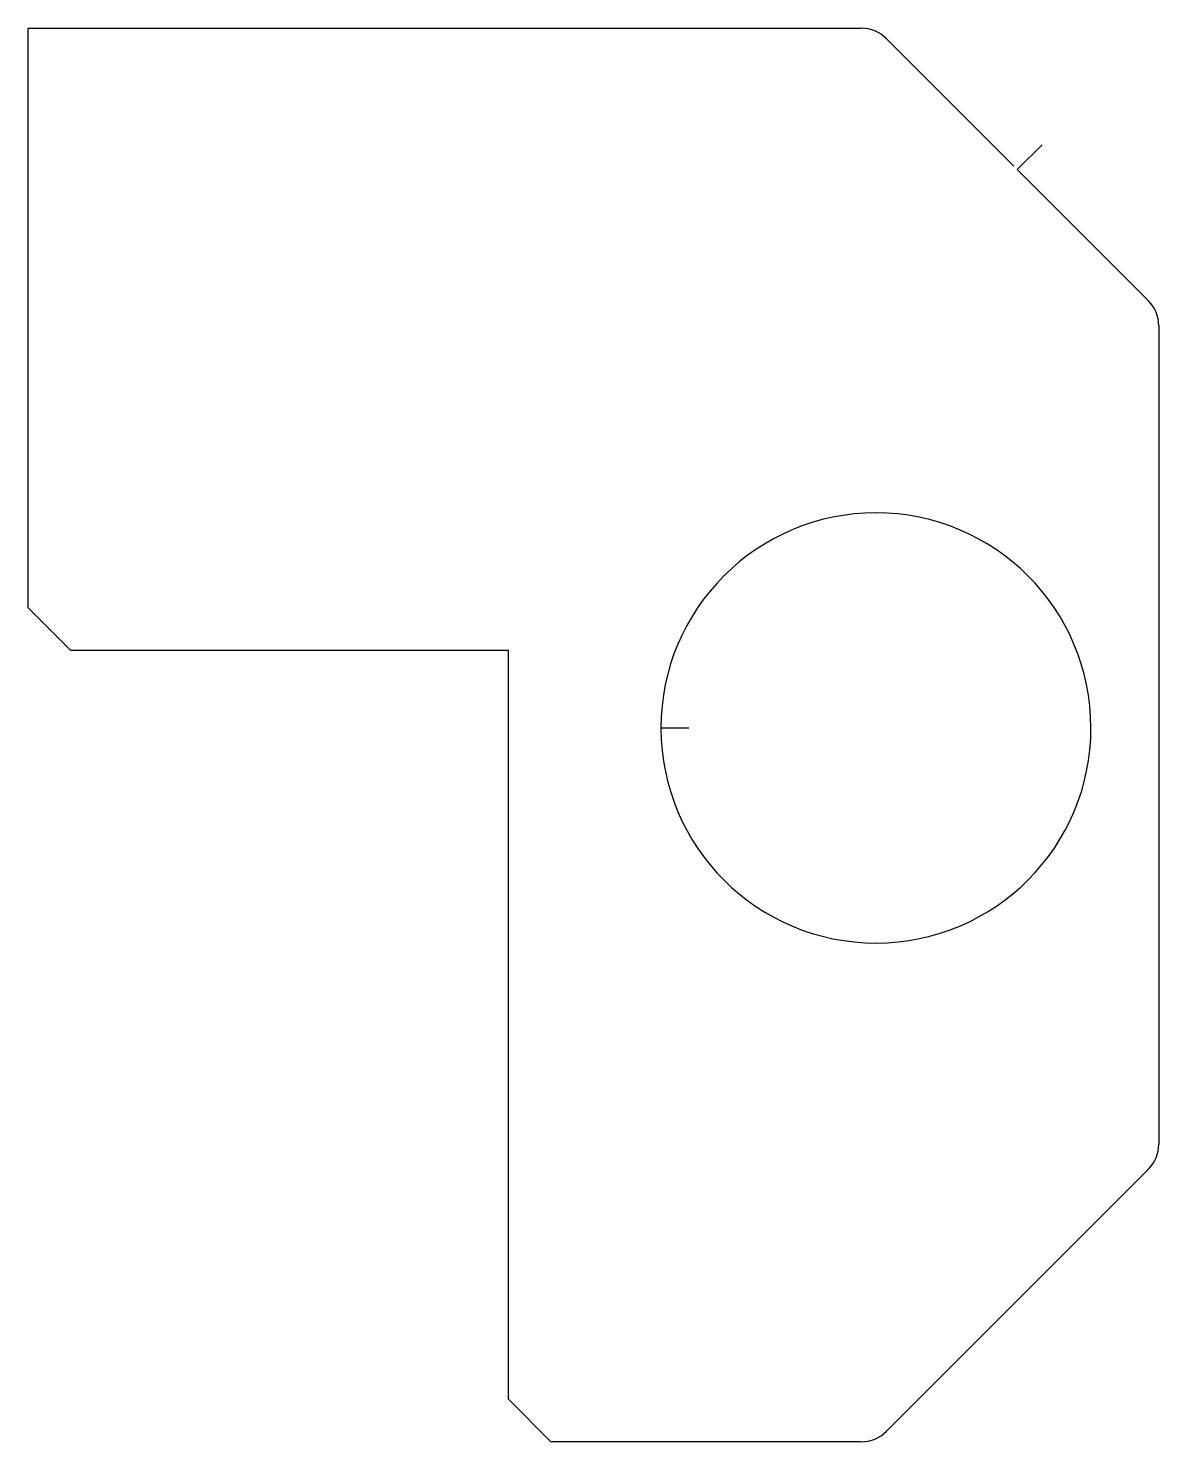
# Model space of a CAD drawing. Extents: x 120 to 281, y 16 to 216.
import ezdxf

# ---------------------------------------------------------------- set-up
doc = ezdxf.new("R2010")
doc.units = 0

msp = doc.modelspace()

# ---------------------------------------------------------------- linework, layer by layer
for p, q in [((120.45, 133.98), (120.45, 216.05)), ((120.45, 216.05), (238.43, 216.05)), ((242, 214.57), (260.02, 196.55)), ((264.02, 199.55), (260.52, 196.05)), ((260.52, 196.05), (279.07, 177.5)), ((280.55, 173.93), (280.55, 58.07)), ((126.48, 127.95), (120.45, 133.98)), ((188.45, 127.95), (126.48, 127.95)), ((188.45, 21.98), (188.45, 127.95)), ((214, 116.95), (210.05, 116.95)), ((279.07, 54.5), (242, 17.43)), ((194.48, 15.95), (188.45, 21.98)), ((238.43, 15.95), (194.48, 15.95))]:
    msp.add_line(p, q)
for centre, radius, start, end in [((238.43, 211), 5.05, 45, 90), ((275.5, 173.93), 5.05, 0, 45), ((240.5, 117), 30.45, 180.0941, 180), ((275.5, 58.07), 5.05, 315, 0), ((238.43, 21), 5.05, 270, 315)]:
    msp.add_arc(centre, radius, start, end)

doc.saveas('drawing.dxf')
